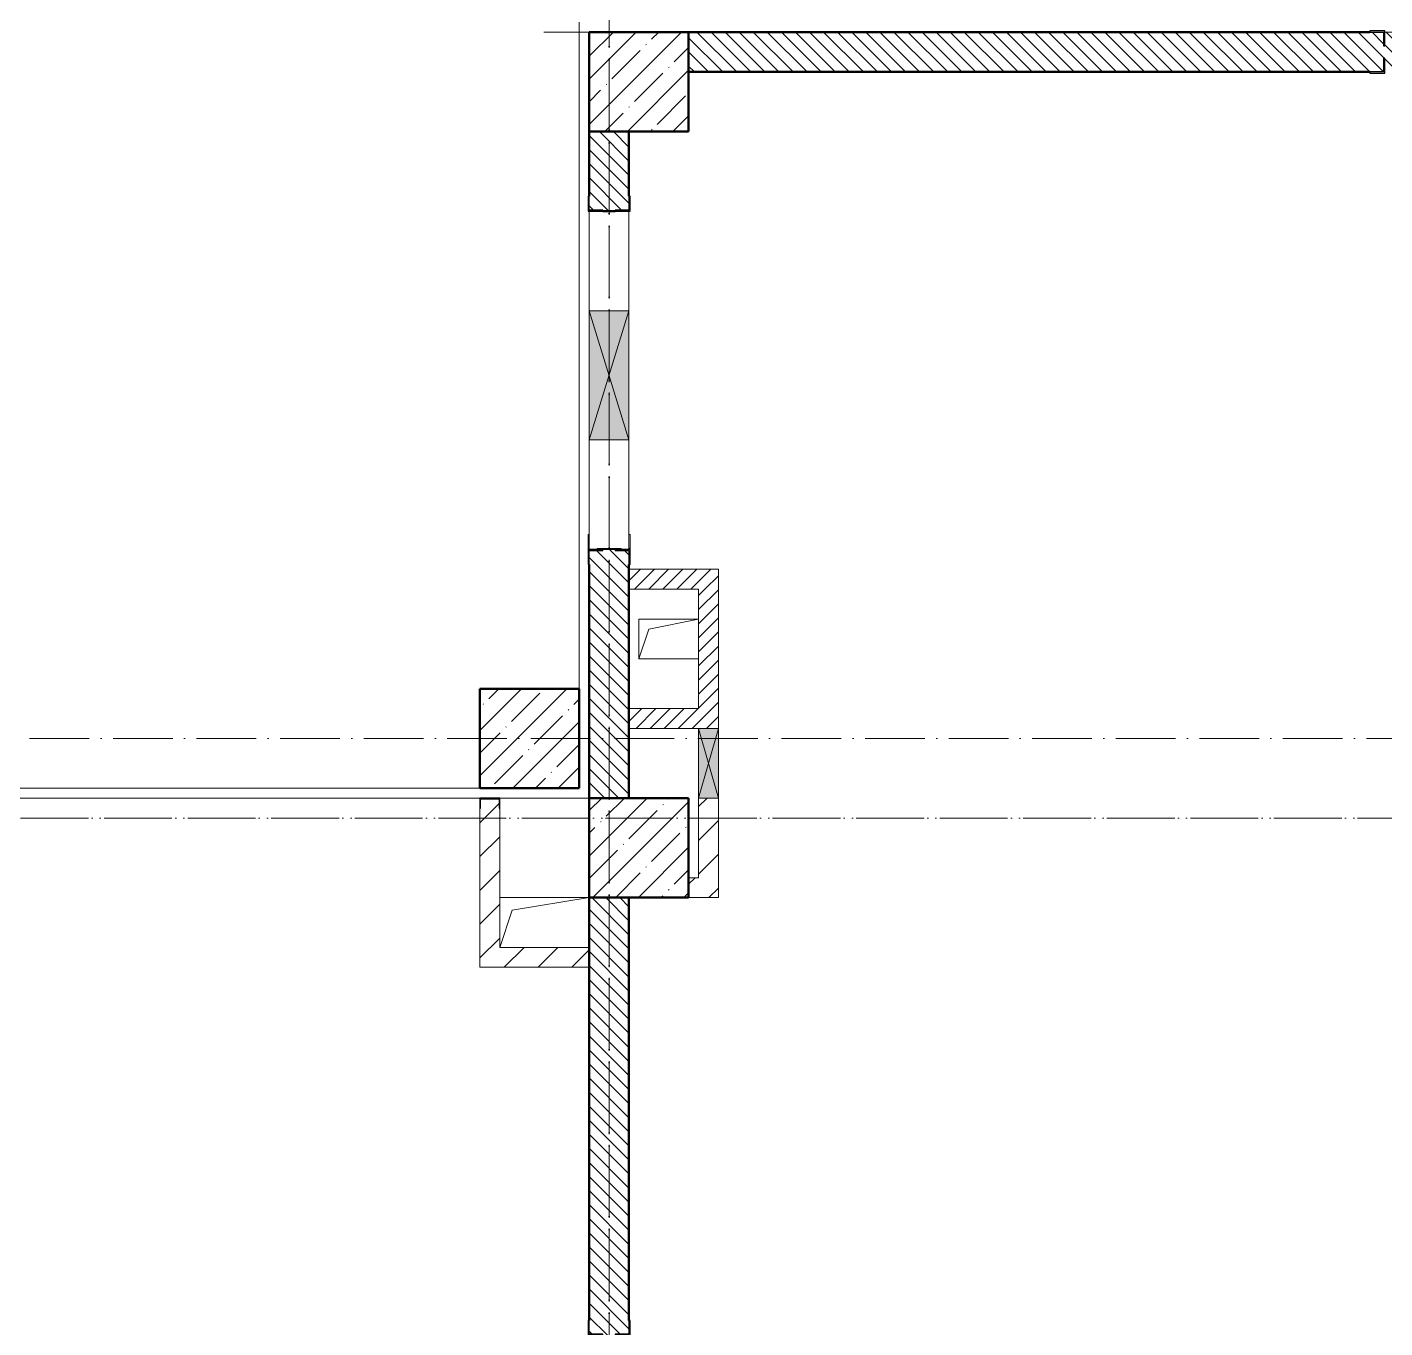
# Model space of a CAD drawing. Header units: millimetres. Extents: x -12989 to 629078, y -109036 to 555275.
# Drawn here: x 133684 to 140510, y 103982 to 110520 of the extents above; entities that cross this region are included whole.
import ezdxf

# ---------------------------------------------------------------- set-up
doc = ezdxf.new("R2010")
doc.units = ezdxf.units.MM
doc.linetypes.add('50_200_ШТРИХ_1Т_ш5_п1_п1_', pattern=[700, 500, -100, 0, -100])
for name, color, linetype, lineweight in [('A-DETL-GENF-OTLN', 7, 'Continuous', 9), ('A-FLOR-____-OTLN', 7, 'Continuous', 9), ('A-GENM-____-MCUT', 7, 'Continuous', 25), ('A-GENM-____-OTLN', 7, 'Continuous', 9), ('A-GENM-____-OTLN-1', 7, 'Continuous', 25), ('A-GLAZ-____-OTLN', 7, 'Continuous', 9), ('A-WALL-____-MCUT', 7, 'Continuous', 13), ('A-WALL-____-MCUT-2', 7, 'Continuous', 50), ('A-WALL-____-PATT-1', 7, 'Continuous', 9), ('A-WALL-FNSH-MCUT-1', 7, 'Continuous', 9), ('I-WALL-____-OTLN', 7, 'Continuous', 9), ('S-COLS-____-MCUT', 7, 'Continuous', 50), ('S-COLS-____-OTLN', 7, 'Continuous', 9), ('S-GRID-____-OTLN-1', 7, '50_200_ШТРИХ_1Т_ш5_п1_п1_', 9)]:
    doc.layers.add(name, color=color, linetype=linetype, lineweight=lineweight)
pattern_1 = [(135, (43259.71, 63713.66), (-35.35534, -35.35534), [])]
pattern_2 = [(45, (-93500, -46531.04), (-114.04925, 114.04925), []), (45, (-93385.95, -46531.04), (-114.04925, 114.04925), [201.613, -40.323, 3.353, -36.97])]
pattern_3 = [(45, (-93500, -42681.04), (-114.04925, 114.04925), []), (45, (-93385.95, -42681.04), (-114.04925, 114.04925), [201.613, -40.323, 3.353, -36.97])]
pattern_4 = [(45, (-92950, -43231.04), (-114.04925, 114.04925), []), (45, (-92835.95, -43231.04), (-114.04925, 114.04925), [201.613, -40.323, 3.353, -36.97])]
pattern_5 = [(45, (43259.71, 63713.66), (-84.85281, 84.85281), [])]
pattern_6 = [(45, (43259.71, 63713.66), (-35.35534, 35.35534), [])]
pattern_7 = [(135, (43259.71, 63713.66), (-35.35534, -35.35534), [])]
pattern_8 = [(45, (43259.71, 63713.66), (-84.85281, 84.85281), [])]
pattern_9 = [(45, (43259.71, 63713.66), (-35.35534, 35.35534), [])]

# ---------------------------------------------------------------- blocks, each defined once
blk = doc.blocks.new('BSC_Колонна _Прямоугольная - 500х500-V116-АР1_План отверстий 2 этажа в осях 1-64_Ю-ЯЯ')
at = {"layer": 'S-COLS-____-OTLN'}
h = blk.add_hatch(dxfattribs=at)
h.set_pattern_fill('FP_129', color=256, style=0, pattern_type=2)
h.set_pattern_definition(pattern_2)
h.paths.add_polyline_path([(-250, -250), (250, -250), (250, 250), (-250, 250)], flags=0)
at = {"layer": 'S-COLS-____-MCUT'}
for p, q in [((250, 250), (-250, 250)), ((-250, 250), (-250, -250)), ((250, -250), (250, 250)), ((-250, -250), (250, -250))]:
    blk.add_line(p, q, dxfattribs=at)
blk = doc.blocks.new('BSC_Колонна _Прямоугольная - 500х500-V118-АР1_План отверстий 2 этажа в осях 1-64_Ю-ЯЯ')
at = {"layer": 'S-COLS-____-OTLN'}
h = blk.add_hatch(dxfattribs=at)
h.set_pattern_fill('FP_131', color=256, style=0, pattern_type=2)
h.set_pattern_definition(pattern_3)
h.paths.add_polyline_path([(-250, -250), (250, -250), (250, 250), (-250, 250), (-250, 13.8)], flags=0)
at = {"layer": 'S-COLS-____-MCUT'}
for p, q in [((250, 250), (-250, 250)), ((-250, 250), (-250, -250)), ((250, -250), (250, 250)), ((-250, -250), (250, -250))]:
    blk.add_line(p, q, dxfattribs=at)
blk = doc.blocks.new('BSC_Колонна _Прямоугольная - 500х500-V123-АР1_План отверстий 2 этажа в осях 1-64_Ю-ЯЯ')
at = {"layer": 'S-COLS-____-OTLN'}
h = blk.add_hatch(dxfattribs=at)
h.set_pattern_fill('FP_136', color=256, style=0, pattern_type=2)
h.set_pattern_definition(pattern_4)
h.paths.add_polyline_path([(-250, -250), (250, -250), (250, 250), (-250, 250)], flags=0)
at = {"layer": 'S-COLS-____-MCUT'}
for p, q in [((250, 250), (-250, 250)), ((-250, 250), (-250, -250)), ((250, -250), (250, 250)), ((-250, -250), (250, -250))]:
    blk.add_line(p, q, dxfattribs=at)
blk = doc.blocks.new('Фахверк_СКБ_Уголок - 200_3550-28267367-АР1_План отверстий 2 этажа в осях 1-64_Ю-ЯЯ')
at = {"layer": 'A-GENM-____-MCUT'}
for p, q in [((200, 156), (125, 156)), ((125, 156), (125, 81)), ((131, 81), (131, 150)), ((131, 150), (200, 150)), ((200, 150), (200, 156)), ((125, 81), (131, 81)), ((131, 19), (125, 19)), ((125, 19), (125, -56)), ((131, -50), (131, 19)), ((125, -56), (200, -56)), ((200, -50), (131, -50)), ((200, -56), (200, -50))]:
    blk.add_line(p, q, dxfattribs=at)
blk = doc.blocks.new('Фахверк_СКБ_Уголок - 200_3960-28268576-АР1_План отверстий 2 этажа в осях 1-64_Ю-ЯЯ')
at = {"layer": 'A-GENM-____-MCUT'}
for p, q in [((200, 156), (125, 156)), ((125, 156), (125, 81)), ((131, 81), (131, 150)), ((131, 150), (200, 150)), ((200, 150), (200, 156)), ((125, 81), (131, 81)), ((131, 19), (125, 19)), ((125, 19), (125, -56)), ((131, -50), (131, 19)), ((125, -56), (200, -56)), ((200, -50), (131, -50)), ((200, -56), (200, -50))]:
    blk.add_line(p, q, dxfattribs=at)
blk = doc.blocks.new('154_Стойка_СКБ_Уголок - СМ-2480_200-28346303-АР1_План отверстий 2 этажа в осях 1-64_Ю-ЯЯ')
at = {"layer": 'A-GENM-____-MCUT'}
for p, q in [((125, 156), (125, 81)), ((200, 156), (125, 156)), ((131, 81), (131, 150)), ((131, 150), (200, 150)), ((200, 150), (200, 156)), ((125, 81), (131, 81)), ((131, 19), (125, 19)), ((125, 19), (125, -56)), ((131, -50), (131, 19)), ((125, -56), (200, -56)), ((200, -50), (131, -50)), ((200, -56), (200, -50))]:
    blk.add_line(p, q, dxfattribs=at)
blk = doc.blocks.new('Стойка_Влож_Полоса боковая - Полоса-V150-АР1_План отверстий 2 этажа в осях 1-64_Ю-ЯЯ')
at = {"layer": 'A-GENM-____-OTLN'}
for p, q in [((-5, 60), (0, 60)), ((-5, -60), (-5, 60)), ((0, 31), (0, -31)), ((0, -60), (-5, -60))]:
    blk.add_line(p, q, dxfattribs=at)
blk = doc.blocks.new('Стойка_Влож_Уголок_Опорный - Уголок-28213941-АР1_План отверстий 2 этажа в осях 1-64_Ю-ЯЯ')
at = {"layer": 'A-GENM-____-OTLN'}
for p, q in [((-212, -6), (-212, 0)), ((0, 0), (0, -6)), ((-212, -75), (-212, -6)), ((-212, -6), (-206, -6)), ((-6, -6), (0, -6)), ((0, -6), (0, -75)), ((-212, -75), (-206, -75)), ((-6, -75), (0, -75))]:
    blk.add_line(p, q, dxfattribs=at)
blk = doc.blocks.new('154_Фахверк_СКБ_Швеллер - Тип_100_3960-28318856-АР1_План отверстий 2 этажа в осях 1-64_Ю-ЯЯ')
at = {"layer": 'A-GENM-____-MCUT'}
for p, q in [((175, 50), (125, 50)), ((125, 50), (125, -50)), ((128, 47), (175, 47)), ((128, -47), (128, 47)), ((175, 47), (175, 50)), ((125, -50), (175, -50)), ((175, -47), (128, -47)), ((175, -50), (175, -47))]:
    blk.add_line(p, q, dxfattribs=at)
blk = doc.blocks.new('AR_Отверстие прямоугольное _в плите_ - AR_Отверстие прямоугольное _в плите_-V160-АР1_План отверстий 2 этажа в осях 1-64_Ю-ЯЯ')
at = {"layer": 'A-GENM-____-OTLN'}
for p, q in [((150, 100), (-150, 100)), ((-150, 100), (-150, -100)), ((-100, 50), (150, 100)), ((-150, -100), (-100, 50)), ((-150, -100), (150, -100))]:
    blk.add_line(p, q, dxfattribs=at)
blk = doc.blocks.new('AR_Отверстие прямоугольное _в плите_ - AR_Отверстие прямоугольное _в плите_-30552830-АР1_План отверстий 2 этажа в осях 1-64_Ю-ЯЯ')
at = {"layer": 'A-GENM-____-OTLN'}
for p, q in [((225, 125), (-225, 125)), ((-162.5, 62.5), (225, 125)), ((-225, -125), (-162.5, 62.5))]:
    blk.add_line(p, q, dxfattribs=at)
blk = doc.blocks.new('AR_Отверстие прямоугольное _в стене_ - AR_Отверстие прямоугольное _в стене__ОВ-36845443-АР1_План отверстий 2 этажа в осях 1-64_Ю-ЯЯ')
at = {"layer": 'A-GLAZ-____-OTLN'}
blk.add_hatch(color=256, dxfattribs=at).paths.add_polyline_path([(325, 100), (-325, 100), (-325, -100), (325, -100)], flags=0)
at = {"layer": 'A-DETL-GENF-OTLN'}
for p, q in [((-325, -100), (-325, 100)), ((-325, 100), (325, 100)), ((325, 100), (-325, -100)), ((-325, 100), (325, -100)), ((325, 100), (-325, 100)), ((-325, 100), (-325, -100)), ((325, 100), (325, -100)), ((325, -100), (325, 100)), ((325, -100), (-325, -100)), ((-325, -100), (325, -100))]:
    blk.add_line(p, q, dxfattribs=at)
blk = doc.blocks.new('AR_Отверстие прямоугольное _в стене_ - AR_Отверстие прямоугольное _в стене__ОВ-36848105-АР1_План отверстий 2 этажа в осях 1-64_Ю-ЯЯ')
at = {"layer": 'A-GLAZ-____-OTLN'}
blk.add_hatch(color=256, dxfattribs=at).paths.add_polyline_path([(-175, -50), (175, -50), (175, 50), (-175, 50)], flags=0)
at = {"layer": 'A-DETL-GENF-OTLN'}
for p, q in [((-175, -50), (-175, 50)), ((-175, 50), (175, 50)), ((175, 50), (-175, -50)), ((-175, 50), (175, -50)), ((175, 50), (-175, 50)), ((-175, 50), (-175, -50)), ((175, 50), (175, -50)), ((175, -50), (175, 50)), ((175, -50), (-175, -50)), ((-175, -50), (175, -50))]:
    blk.add_line(p, q, dxfattribs=at)
blk = doc.blocks.new('BSC_Колонна _Прямоугольная - 500х500-V120-АР1_План отверстий 2 этажа в осях 1-64_А-ГГ')
at = {"layer": 'S-COLS-____-OTLN'}
h = blk.add_hatch(dxfattribs=at)
h.set_pattern_fill('FP_150', color=256, style=0, pattern_type=2)
h.set_pattern_definition(pattern_2)
h.paths.add_polyline_path([(-250, -250), (250, -250), (250, 250), (-250, 250)], flags=0)
at = {"layer": 'S-COLS-____-MCUT'}
for p, q in [((250, 250), (-250, 250)), ((-250, 250), (-250, -250)), ((250, -250), (250, 250)), ((-250, -250), (250, -250))]:
    blk.add_line(p, q, dxfattribs=at)
blk = doc.blocks.new('BSC_Колонна _Прямоугольная - 500х500-V122-АР1_План отверстий 2 этажа в осях 1-64_А-ГГ')
at = {"layer": 'S-COLS-____-OTLN'}
h = blk.add_hatch(dxfattribs=at)
h.set_pattern_fill('FP_152', color=256, style=0, pattern_type=2)
h.set_pattern_definition(pattern_3)
h.paths.add_polyline_path([(-250, -250), (250, -250), (250, 250), (-250, 250)], flags=0)
at = {"layer": 'S-COLS-____-MCUT'}
for p, q in [((250, 250), (-250, 250)), ((-250, 250), (-250, -250)), ((250, -250), (250, 250)), ((-250, -250), (250, -250))]:
    blk.add_line(p, q, dxfattribs=at)
blk = doc.blocks.new('BSC_Колонна _Прямоугольная - 500х500-V127-АР1_План отверстий 2 этажа в осях 1-64_А-ГГ')
at = {"layer": 'S-COLS-____-OTLN'}
h = blk.add_hatch(dxfattribs=at)
h.set_pattern_fill('FP_157', color=256, style=0, pattern_type=2)
h.set_pattern_definition(pattern_4)
h.paths.add_polyline_path([(-250, -250), (250, -250), (250, 250), (-250, 250)], flags=0)
at = {"layer": 'S-COLS-____-MCUT'}
for p, q in [((250, 250), (-250, 250)), ((-250, 250), (-250, -250)), ((250, -250), (250, 250)), ((-250, -250), (250, -250))]:
    blk.add_line(p, q, dxfattribs=at)
blk = doc.blocks.new('Фахверк_СКБ_Уголок - 200_3550-28267367-АР1_План отверстий 2 этажа в осях 1-64_А-ГГ')
at = {"layer": 'A-GENM-____-MCUT'}
for p, q in [((200, 156), (125, 156)), ((125, 156), (125, 81)), ((131, 81), (131, 150)), ((131, 150), (200, 150)), ((200, 150), (200, 156)), ((125, 81), (131, 81)), ((131, 19), (125, 19)), ((125, 19), (125, -56)), ((131, -50), (131, 19)), ((125, -56), (200, -56)), ((200, -50), (131, -50)), ((200, -56), (200, -50))]:
    blk.add_line(p, q, dxfattribs=at)
blk = doc.blocks.new('Фахверк_СКБ_Уголок - 200_3960-28268576-АР1_План отверстий 2 этажа в осях 1-64_А-ГГ')
at = {"layer": 'A-GENM-____-MCUT'}
for p, q in [((200, 156), (125, 156)), ((125, 156), (125, 81)), ((131, 81), (131, 150)), ((131, 150), (200, 150)), ((200, 150), (200, 156)), ((125, 81), (131, 81)), ((131, 19), (125, 19)), ((125, 19), (125, -56)), ((131, -50), (131, 19)), ((125, -56), (200, -56)), ((200, -50), (131, -50)), ((200, -56), (200, -50))]:
    blk.add_line(p, q, dxfattribs=at)
blk = doc.blocks.new('154_Стойка_СКБ_Уголок - СМ-2480_200-28346303-АР1_План отверстий 2 этажа в осях 1-64_А-ГГ')
at = {"layer": 'A-GENM-____-MCUT'}
for p, q in [((125, 156), (125, 81)), ((200, 156), (125, 156)), ((131, 81), (131, 150)), ((131, 150), (200, 150)), ((200, 150), (200, 156)), ((125, 81), (131, 81)), ((131, 19), (125, 19)), ((125, 19), (125, -56)), ((131, -50), (131, 19)), ((125, -56), (200, -56)), ((200, -50), (131, -50)), ((200, -56), (200, -50))]:
    blk.add_line(p, q, dxfattribs=at)
blk = doc.blocks.new('Стойка_Влож_Полоса боковая - Полоса-28213942-АР1_План отверстий 2 этажа в осях 1-64_А-ГГ')
at = {"layer": 'A-GENM-____-OTLN'}
for p, q in [((-5, 60), (0, 60)), ((-5, -60), (-5, 60)), ((0, 31), (0, -31)), ((0, -60), (-5, -60))]:
    blk.add_line(p, q, dxfattribs=at)
blk = doc.blocks.new('Стойка_Влож_Уголок_Опорный - Уголок-28213941-АР1_План отверстий 2 этажа в осях 1-64_А-ГГ')
at = {"layer": 'A-GENM-____-OTLN'}
for p, q in [((-212, -6), (-212, 0)), ((0, 0), (0, -6)), ((-212, -75), (-212, -6)), ((-212, -6), (-206, -6)), ((-6, -6), (0, -6)), ((0, -6), (0, -75)), ((-212, -75), (-206, -75)), ((-6, -75), (0, -75))]:
    blk.add_line(p, q, dxfattribs=at)
blk = doc.blocks.new('154_Фахверк_СКБ_Швеллер - Тип_100_3960-28318856-АР1_План отверстий 2 этажа в осях 1-64_А-ГГ')
at = {"layer": 'A-GENM-____-MCUT'}
for p, q in [((175, 50), (125, 50)), ((125, 50), (125, -50)), ((128, 47), (175, 47)), ((128, -47), (128, 47)), ((175, 47), (175, 50)), ((125, -50), (175, -50)), ((175, -47), (128, -47)), ((175, -50), (175, -47))]:
    blk.add_line(p, q, dxfattribs=at)
blk = doc.blocks.new('AR_Отверстие прямоугольное _в плите_ - AR_Отверстие прямоугольное _в плите_-30423629-АР1_План отверстий 2 этажа в осях 1-64_А-ГГ')
at = {"layer": 'A-GENM-____-OTLN'}
for p, q in [((150, 100), (-150, 100)), ((-150, 100), (-150, -100)), ((-100, 50), (150, 100)), ((-150, -100), (-100, 50)), ((-150, -100), (150, -100))]:
    blk.add_line(p, q, dxfattribs=at)
blk = doc.blocks.new('AR_Отверстие прямоугольное _в плите_ - AR_Отверстие прямоугольное _в плите_-30552830-АР1_План отверстий 2 этажа в осях 1-64_А-ГГ')
at = {"layer": 'A-GENM-____-OTLN'}
for p, q in [((225, 125), (-225, 125)), ((-162.5, 62.5), (225, 125)), ((-225, -125), (-162.5, 62.5))]:
    blk.add_line(p, q, dxfattribs=at)
blk = doc.blocks.new('AR_Отверстие прямоугольное _в стене_ - AR_Отверстие прямоугольное _в стене__ОВ-36845443-АР1_План отверстий 2 этажа в осях 1-64_А-ГГ')
at = {"layer": 'A-GLAZ-____-OTLN'}
blk.add_hatch(color=256, dxfattribs=at).paths.add_polyline_path([(325, 100), (-325, 100), (-325, -100), (325, -100)], flags=0)
at = {"layer": 'A-DETL-GENF-OTLN'}
for p, q in [((-325, -100), (-325, 100)), ((-325, 100), (325, 100)), ((325, 100), (-325, -100)), ((-325, 100), (325, -100)), ((325, 100), (-325, 100)), ((-325, 100), (-325, -100)), ((325, 100), (325, -100)), ((325, -100), (325, 100)), ((325, -100), (-325, -100)), ((-325, -100), (325, -100))]:
    blk.add_line(p, q, dxfattribs=at)
blk = doc.blocks.new('AR_Отверстие прямоугольное _в стене_ - AR_Отверстие прямоугольное _в стене__ОВ-36848105-АР1_План отверстий 2 этажа в осях 1-64_А-ГГ')
at = {"layer": 'A-GLAZ-____-OTLN'}
blk.add_hatch(color=256, dxfattribs=at).paths.add_polyline_path([(-175, -50), (175, -50), (175, 50), (-175, 50)], flags=0)
at = {"layer": 'A-DETL-GENF-OTLN'}
for p, q in [((-175, -50), (-175, 50)), ((-175, 50), (175, 50)), ((175, 50), (-175, -50)), ((-175, 50), (175, -50)), ((175, 50), (-175, 50)), ((-175, 50), (-175, -50)), ((175, 50), (175, -50)), ((175, -50), (175, 50)), ((175, -50), (-175, -50)), ((-175, -50), (175, -50))]:
    blk.add_line(p, q, dxfattribs=at)
blk = doc.blocks.new('2этаж')
at = {"layer": 'S-GRID-____-OTLN-1', "color": 251, "ltscale": 0.6, "true_color": 0x636466}
for p, q in [((77758.3, 498997), (77758.3, 549908.8)), ((77758.3, 454533.3), (77758.3, 508896.9)), ((77429.6, 505797), (88322.4, 505797)), ((77429.6, 505797), (88322.4, 505797)), ((58880.7, 502247), (88334.7, 502247)), ((58880.7, 502247), (88334.7, 502247)), ((51735.1, 501847), (88482.7, 501847)), ((53374.4, 501847), (88482.7, 501847))]:
    blk.add_line(p, q, dxfattribs=at)

msp = doc.modelspace()

# ---------------------------------------------------------------- hatches: boundary and pattern name
at = {"layer": 'A-WALL-____-PATT-1'}
h = msp.add_hatch(dxfattribs=at)
h.set_pattern_fill('FP_6', color=256, style=0, pattern_type=2)
h.set_pattern_definition(pattern_1)
h.paths.add_polyline_path([(144009.7115, 110294.7006), (144009.7115, 110494.7006), (140509.7115, 110494.7006), (140509.7115, 110425.7006), (140503.7115, 110425.7006), (140503.7115, 110494.7006), (137009.7115, 110494.7006), (137009.7115, 110294.7006), (140503.7115, 110294.7006), (140503.7115, 110363.7006), (140509.7115, 110363.7006), (140509.7115, 110294.7006), (143992.0684, 110294.7006)], flags=0)
h = msp.add_hatch(dxfattribs=at)
h.set_pattern_fill('FP_6', color=256, style=0, pattern_type=2)
h.set_pattern_definition(pattern_7)
h.paths.add_polyline_path([(144009.7115, 110294.7006), (144009.7115, 110494.7006), (140509.7115, 110494.7006), (140509.7115, 110425.7006), (140503.7115, 110425.7006), (140503.7115, 110494.7006), (137009.7115, 110494.7006), (137009.7115, 110294.7006), (140503.7115, 110294.7006), (140503.7115, 110363.7006), (140509.7115, 110363.7006), (140509.7115, 110294.7006), (143991.4863, 110294.7006)], flags=0)
h = msp.add_hatch(dxfattribs=at)
h.set_pattern_fill('FP_6', color=256, style=0, pattern_type=2)
h.set_pattern_definition(pattern_1)
h.paths.add_polyline_path([(136549.7115, 106644.7006), (136709.7115, 106644.7006), (136708.7515, 107888.7006), (136640.7115, 107888.7006), (136640.7115, 107894.7006), (136578.7115, 107894.7006), (136578.7115, 107888.7006), (136509.7115, 107888.7006), (136509.7115, 106644.7006)], flags=0)
h.paths.add_polyline_path([(136640.7115, 109594.7006), (136640.7115, 109600.7006), (136709.7115, 109600.7006), (136709.7115, 109994.7006), (136509.7115, 109994.7006), (136509.7115, 109600.7006), (136578.7115, 109600.7006), (136578.7115, 109594.7006)], flags=0)
h = msp.add_hatch(dxfattribs=at)
h.set_pattern_fill('FP_6', color=256, style=0, pattern_type=2)
h.set_pattern_definition(pattern_7)
h.paths.add_polyline_path([(136509.7115, 106644.7006), (136709.7115, 106644.7006), (136708.7515, 107888.7006), (136640.7115, 107888.7006), (136640.7115, 107894.7006), (136578.7115, 107894.7006), (136578.7115, 107888.7006), (136509.7115, 107888.7006), (136509.7115, 107449.267)], flags=0)
h.paths.add_polyline_path([(136640.7115, 109594.7006), (136640.7115, 109600.7006), (136709.7115, 109600.7006), (136709.7115, 109994.7006), (136509.7115, 109994.7006), (136509.7115, 109600.7006), (136578.7115, 109600.7006), (136578.7115, 109594.7006)], flags=0)
h = msp.add_hatch(dxfattribs=at)
h.set_pattern_fill('FP_5', color=256, style=0, pattern_type=2)
h.set_pattern_definition(pattern_6)
h.paths.add_polyline_path([(137159.7115, 107694.7006), (137159.7115, 107794.7006), (136709.7115, 107794.7006), (136709.7115, 107694.7006), (137059.7115, 107694.7006)], flags=0)
h = msp.add_hatch(dxfattribs=at)
h.set_pattern_fill('FP_5', color=256, style=0, pattern_type=2)
h.set_pattern_definition(pattern_9)
h.paths.add_polyline_path([(137159.7115, 107694.7006), (137159.7115, 107794.7006), (136709.7115, 107794.7006), (136709.7115, 107694.7006), (137059.7115, 107694.7006)], flags=0)
h = msp.add_hatch(dxfattribs=at)
h.set_pattern_fill('FP_5', color=256, style=0, pattern_type=2)
h.set_pattern_definition(pattern_6)
h.paths.add_polyline_path([(137159.7115, 107094.7006), (137159.7115, 107694.7006), (137059.7115, 107694.7006), (137059.7115, 107094.7006)], flags=0)
h = msp.add_hatch(dxfattribs=at)
h.set_pattern_fill('FP_5', color=256, style=0, pattern_type=2)
h.set_pattern_definition(pattern_9)
h.paths.add_polyline_path([(137159.7115, 107094.7006), (137159.7115, 107694.7006), (137059.7115, 107694.7006), (137059.7115, 107094.7006)], flags=0)
h = msp.add_hatch(dxfattribs=at)
h.set_pattern_fill('FP_5', color=256, style=0, pattern_type=2)
h.set_pattern_definition(pattern_6)
h.paths.add_polyline_path([(137159.7115, 106994.7006), (137159.7115, 107094.7006), (136709.7115, 107094.7006), (136709.7115, 106994.7006), (137059.7115, 106994.7006)], flags=0)
h = msp.add_hatch(dxfattribs=at)
h.set_pattern_fill('FP_5', color=256, style=0, pattern_type=2)
h.set_pattern_definition(pattern_9)
h.paths.add_polyline_path([(137159.7115, 106994.7006), (137159.7115, 107094.7006), (136709.7115, 107094.7006), (136709.7115, 106994.7006), (137059.7115, 106994.7006)], flags=0)
h = msp.add_hatch(dxfattribs=at)
h.set_pattern_fill('FP_4', color=256, style=0, pattern_type=2)
h.set_pattern_definition(pattern_5)
h.paths.add_polyline_path([(136059.7115, 105794.7006), (136059.7115, 106594.7006), (136056.7115, 106594.7006), (136056.7115, 106641.7006), (135962.7115, 106641.7006), (135962.7115, 106594.7006), (135959.7115, 106594.7006), (135959.7115, 105794.7006)], flags=0)
h = msp.add_hatch(dxfattribs=at)
h.set_pattern_fill('FP_4', color=256, style=0, pattern_type=2)
h.set_pattern_definition(pattern_8)
h.paths.add_polyline_path([(136059.7115, 105794.7006), (136059.7115, 106594.7006), (136056.7115, 106594.7006), (136056.7115, 106641.7006), (135962.7115, 106641.7006), (135962.7115, 106594.7006), (135959.7115, 106594.7006), (135959.7115, 105794.7006)], flags=0)
h = msp.add_hatch(dxfattribs=at)
h.set_pattern_fill('FP_4', color=256, style=0, pattern_type=2)
h.set_pattern_definition(pattern_5)
h.paths.add_polyline_path([(137159.7115, 106244.7006), (137159.7115, 106644.7006), (137059.7115, 106644.7006), (137059.7115, 106244.7006)], flags=0)
h = msp.add_hatch(dxfattribs=at)
h.set_pattern_fill('FP_4', color=256, style=0, pattern_type=2)
h.set_pattern_definition(pattern_8)
h.paths.add_polyline_path([(137159.7115, 106244.7006), (137159.7115, 106644.7006), (137059.7115, 106644.7006), (137059.7115, 106244.7006)], flags=0)
h = msp.add_hatch(dxfattribs=at)
h.set_pattern_fill('FP_4', color=256, style=0, pattern_type=2)
h.set_pattern_definition(pattern_5)
h.paths.add_polyline_path([(137159.7115, 106144.7006), (137159.7115, 106244.7006), (137009.7115, 106244.7006), (137009.7115, 106144.7006)], flags=0)
h = msp.add_hatch(dxfattribs=at)
h.set_pattern_fill('FP_4', color=256, style=0, pattern_type=2)
h.set_pattern_definition(pattern_8)
h.paths.add_polyline_path([(137159.7115, 106144.7006), (137159.7115, 106244.7006), (137009.7115, 106244.7006), (137009.7115, 106144.7006)], flags=0)
h = msp.add_hatch(dxfattribs=at)
h.set_pattern_fill('FP_6', color=256, style=0, pattern_type=2)
h.set_pattern_definition(pattern_1)
h.paths.add_polyline_path([(136509.7115, 105194.7006), (136709.7115, 105194.7006), (136709.7115, 106144.7006), (136509.7115, 106144.7006)], flags=0)
h = msp.add_hatch(dxfattribs=at)
h.set_pattern_fill('FP_6', color=256, style=0, pattern_type=2)
h.set_pattern_definition(pattern_7)
h.paths.add_polyline_path([(136509.7115, 101294.7006), (136709.7115, 101294.7006), (136709.7115, 101769.7006), (136509.7115, 101769.7006)], flags=0)
h.paths.add_polyline_path([(136709.7115, 102169.7006), (136709.7115, 103038.7006), (136640.7115, 103038.7006), (136640.7115, 103044.7006), (136578.7115, 103044.7006), (136578.7115, 103038.7006), (136509.7115, 103038.7006), (136509.7115, 102169.7006), (136622.6147, 102169.7006)], flags=0)
h.paths.add_polyline_path([(136578.7115, 103944.7006), (136640.7115, 103944.7006), (136640.7115, 103950.7006), (136709.7115, 103950.7006), (136709.7115, 106144.7006), (136509.7115, 106144.7006), (136509.7115, 103950.7006), (136578.7115, 103950.7006)], flags=0)
h = msp.add_hatch(dxfattribs=at)
h.set_pattern_fill('FP_4', color=256, style=0, pattern_type=2)
h.set_pattern_definition(pattern_5)
h.paths.add_polyline_path([(136509.7115, 105794.7006), (136509.7115, 105894.7006), (136059.7115, 105894.7006), (136059.7115, 105794.7006)], flags=0)
h = msp.add_hatch(dxfattribs=at)
h.set_pattern_fill('FP_4', color=256, style=0, pattern_type=2)
h.set_pattern_definition(pattern_8)
h.paths.add_polyline_path([(136509.7115, 105794.7006), (136509.7115, 105894.7006), (136059.7115, 105894.7006), (136059.7115, 105794.7006)], flags=0)

# ---------------------------------------------------------------- linework, layer by layer
at = {"layer": 'A-FLOR-____-OTLN'}
for p, q in [((136459.7115, 107194.7006), (136459.7115, 110544.7006)), ((136459.7115, 107194.7006), (136459.7115, 110544.7006)), ((136759.7115, 107544.7006), (137059.7115, 107544.7006)), ((136759.7115, 107344.7006), (136759.7115, 107544.7006)), ((136759.7115, 107544.7006), (137059.7115, 107544.7006)), ((136759.7115, 107344.7006), (136759.7115, 107544.7006)), ((137059.7115, 107344.7006), (136759.7115, 107344.7006)), ((137059.7115, 107344.7006), (136759.7115, 107344.7006)), ((132509.7115, 106694.7006), (135959.7115, 106694.7006)), ((132509.7115, 106694.7006), (135959.7115, 106694.7006)), ((135959.7115, 106644.7006), (132509.7115, 106644.7006)), ((135959.7115, 106644.7006), (132509.7115, 106644.7006)), ((136509.7115, 106644.7006), (136059.7115, 106644.7006)), ((136509.7115, 106644.7006), (136059.7115, 106644.7006)), ((136059.7115, 106144.7006), (136509.7115, 106144.7006)), ((136059.7115, 106144.7006), (136509.7115, 106144.7006))]:
    msp.add_line(p, q, dxfattribs=at)
at = {"layer": 'A-WALL-____-MCUT'}
for p, q in [((140434.7115, 110494.7006), (137009.7115, 110494.7006)), ((137009.7115, 110294.7006), (140434.7115, 110294.7006)), ((136509.7115, 109994.7006), (136509.7115, 109669.7006)), ((136709.7115, 109669.7006), (136709.7115, 109994.7006)), ((136578.7115, 109594.7006), (136640.7115, 109594.7006)), ((136509.7115, 107819.7006), (136509.7115, 106644.7006)), ((136709.7115, 106644.7006), (136709.7115, 107819.7006)), ((136509.7115, 106144.7006), (136509.7115, 105194.7006)), ((136709.7115, 105194.7006), (136709.7115, 106144.7006))]:
    msp.add_line(p, q, dxfattribs=at)
at = {"layer": 'A-WALL-____-MCUT-2'}
for p, q in [((140434.7115, 110494.7006), (137009.7115, 110494.7006)), ((137009.7115, 110294.7006), (140434.7115, 110294.7006)), ((136509.7115, 109994.7006), (136509.7115, 109669.7006)), ((136709.7115, 109669.7006), (136709.7115, 109994.7006)), ((136578.7115, 109594.7006), (136640.7115, 109594.7006)), ((136509.7115, 107819.7006), (136509.7115, 106644.7006)), ((136709.7115, 106644.7006), (136709.7115, 107819.7006)), ((136509.7115, 106144.7006), (136509.7115, 104019.7006)), ((136709.7115, 104019.7006), (136709.7115, 106144.7006))]:
    msp.add_line(p, q, dxfattribs=at)
at = {"layer": 'A-WALL-FNSH-MCUT-1'}
for p, q in [((137159.7115, 107794.7006), (136709.7115, 107794.7006)), ((137159.7115, 107794.7006), (136709.7115, 107794.7006)), ((137159.7115, 106994.7006), (137159.7115, 107794.7006)), ((137159.7115, 106994.7006), (137159.7115, 107794.7006)), ((136709.7115, 107694.7006), (137059.7115, 107694.7006)), ((136709.7115, 107694.7006), (137059.7115, 107694.7006)), ((137059.7115, 107694.7006), (137059.7115, 107094.7006)), ((137059.7115, 107694.7006), (137059.7115, 107094.7006)), ((137059.7115, 107094.7006), (136709.7115, 107094.7006)), ((137059.7115, 107094.7006), (136709.7115, 107094.7006)), ((136709.7115, 106994.7006), (137059.7115, 106994.7006)), ((136709.7115, 106994.7006), (137059.7115, 106994.7006)), ((137059.7115, 106644.7006), (137059.7115, 106244.7006)), ((137059.7115, 106644.7006), (137059.7115, 106244.7006)), ((137159.7115, 106144.7006), (137159.7115, 106644.7006)), ((137159.7115, 106144.7006), (137159.7115, 106644.7006)), ((135959.7115, 106594.7006), (135959.7115, 105794.7006)), ((135959.7115, 106594.7006), (135959.7115, 105794.7006)), ((136059.7115, 105894.7006), (136059.7115, 106594.7006)), ((136059.7115, 105894.7006), (136059.7115, 106594.7006)), ((137059.7115, 106244.7006), (137009.7115, 106244.7006)), ((137059.7115, 106244.7006), (137009.7115, 106244.7006)), ((137009.7115, 106144.7006), (137159.7115, 106144.7006)), ((137009.7115, 106144.7006), (137159.7115, 106144.7006)), ((136509.7115, 105894.7006), (136059.7115, 105894.7006)), ((136509.7115, 105894.7006), (136059.7115, 105894.7006)), ((135959.7115, 105794.7006), (136509.7115, 105794.7006)), ((135959.7115, 105794.7006), (136509.7115, 105794.7006))]:
    msp.add_line(p, q, dxfattribs=at)
at = {"layer": 'I-WALL-____-OTLN'}
for p, q in [((136509.7115, 109094.7006), (136509.7115, 109594.7006)), ((136509.7115, 109094.7006), (136509.7115, 109594.7006)), ((136709.7115, 109594.7006), (136709.7115, 109094.7006)), ((136709.7115, 109594.7006), (136709.7115, 109094.7006)), ((136509.7115, 107894.7006), (136509.7115, 108444.7006)), ((136509.7115, 107894.7006), (136509.7115, 108444.7006)), ((136709.7115, 108444.7006), (136709.7115, 107894.7006)), ((136709.7115, 108444.7006), (136709.7115, 107894.7006))]:
    msp.add_line(p, q, dxfattribs=at)

# ---------------------------------------------------------------- block references
msp.add_blockref('2этаж', (58851.3748, -395302.2823))
at = {"layer": 'A-GENM-____-OTLN'}
for name, p, rotation in [('Стойка_Влож_Уголок_Опорный - Уголок-28213941-АР1_План отверстий 2 этажа в осях 1-64_Ю-ЯЯ', (136503.7115, 107894.7006), 180), ('Стойка_Влож_Уголок_Опорный - Уголок-28213941-АР1_План отверстий 2 этажа в осях 1-64_А-ГГ', (136503.7115, 107894.7006), 180), ('Стойка_Влож_Полоса боковая - Полоса-V150-АР1_План отверстий 2 этажа в осях 1-64_Ю-ЯЯ', (136609.7115, 107894.7006), 269.9999999999999), ('Стойка_Влож_Полоса боковая - Полоса-28213942-АР1_План отверстий 2 этажа в осях 1-64_А-ГГ', (136609.7115, 107894.7006), 269.9999999999999)]:
    msp.add_blockref(name, p, dxfattribs=dict(at, rotation=rotation))
for name, p in [('AR_Отверстие прямоугольное _в плите_ - AR_Отверстие прямоугольное _в плите_-V160-АР1_План отверстий 2 этажа в осях 1-64_Ю-ЯЯ', (136909.7115, 107444.7006)), ('AR_Отверстие прямоугольное _в плите_ - AR_Отверстие прямоугольное _в плите_-30423629-АР1_План отверстий 2 этажа в осях 1-64_А-ГГ', (136909.7115, 107444.7006)), ('AR_Отверстие прямоугольное _в плите_ - AR_Отверстие прямоугольное _в плите_-30552830-АР1_План отверстий 2 этажа в осях 1-64_Ю-ЯЯ', (136284.7115, 106019.7006)), ('AR_Отверстие прямоугольное _в плите_ - AR_Отверстие прямоугольное _в плите_-30552830-АР1_План отверстий 2 этажа в осях 1-64_А-ГГ', (136284.7115, 106019.7006))]:
    msp.add_blockref(name, p, dxfattribs=at)
at = {"layer": 'A-GENM-____-OTLN-1'}
for name, p, rotation in [('Фахверк_СКБ_Уголок - 200_3550-28267367-АР1_План отверстий 2 этажа в осях 1-64_Ю-ЯЯ', (140634.7115, 110444.7006), 180), ('Фахверк_СКБ_Уголок - 200_3550-28267367-АР1_План отверстий 2 этажа в осях 1-64_А-ГГ', (140634.7115, 110444.7006), 180), ('Фахверк_СКБ_Уголок - 200_3960-28268576-АР1_План отверстий 2 этажа в осях 1-64_Ю-ЯЯ', (136659.7115, 109469.7006), 89.9999999999999), ('Фахверк_СКБ_Уголок - 200_3960-28268576-АР1_План отверстий 2 этажа в осях 1-64_А-ГГ', (136659.7115, 109469.7006), 89.9999999999999), ('154_Стойка_СКБ_Уголок - СМ-2480_200-28346303-АР1_План отверстий 2 этажа в осях 1-64_Ю-ЯЯ', (136559.7115, 108019.7006), 269.9999999999999), ('154_Стойка_СКБ_Уголок - СМ-2480_200-28346303-АР1_План отверстий 2 этажа в осях 1-64_А-ГГ', (136559.7115, 108019.7006), 269.9999999999999), ('154_Фахверк_СКБ_Швеллер - Тип_100_3960-28318856-АР1_План отверстий 2 этажа в осях 1-64_Ю-ЯЯ', (136009.7115, 106769.7006), 270), ('154_Фахверк_СКБ_Швеллер - Тип_100_3960-28318856-АР1_План отверстий 2 этажа в осях 1-64_А-ГГ', (136009.7115, 106769.7006), 270), ('154_Стойка_СКБ_Уголок - СМ-2480_200-28346303-АР1_План отверстий 2 этажа в осях 1-64_А-ГГ', (136659.7115, 103819.7006), 89.9999999999999)]:
    msp.add_blockref(name, p, dxfattribs=dict(at, rotation=rotation))
at = {"layer": 'A-GLAZ-____-OTLN'}
for name, p, rotation in [('AR_Отверстие прямоугольное _в стене_ - AR_Отверстие прямоугольное _в стене__ОВ-36845443-АР1_План отверстий 2 этажа в осях 1-64_Ю-ЯЯ', (136609.7115, 108769.7006), 269.9999999999999), ('AR_Отверстие прямоугольное _в стене_ - AR_Отверстие прямоугольное _в стене__ОВ-36845443-АР1_План отверстий 2 этажа в осях 1-64_А-ГГ', (136609.7115, 108769.7006), 269.9999999999999), ('AR_Отверстие прямоугольное _в стене_ - AR_Отверстие прямоугольное _в стене__ОВ-36848105-АР1_План отверстий 2 этажа в осях 1-64_Ю-ЯЯ', (137109.7115, 106819.7006), 89.99999999999659), ('AR_Отверстие прямоугольное _в стене_ - AR_Отверстие прямоугольное _в стене__ОВ-36848105-АР1_План отверстий 2 этажа в осях 1-64_А-ГГ', (137109.7115, 106819.7006), 89.99999999999659)]:
    msp.add_blockref(name, p, dxfattribs=dict(at, rotation=rotation))
at = {"layer": 'S-COLS-____-OTLN'}
for name, p in [('BSC_Колонна _Прямоугольная - 500х500-V116-АР1_План отверстий 2 этажа в осях 1-64_Ю-ЯЯ', (136759.7115, 110244.7006)), ('BSC_Колонна _Прямоугольная - 500х500-V120-АР1_План отверстий 2 этажа в осях 1-64_А-ГГ', (136759.7115, 110244.7006)), ('BSC_Колонна _Прямоугольная - 500х500-V123-АР1_План отверстий 2 этажа в осях 1-64_Ю-ЯЯ', (136209.7115, 106944.7006)), ('BSC_Колонна _Прямоугольная - 500х500-V127-АР1_План отверстий 2 этажа в осях 1-64_А-ГГ', (136209.7115, 106944.7006)), ('BSC_Колонна _Прямоугольная - 500х500-V118-АР1_План отверстий 2 этажа в осях 1-64_Ю-ЯЯ', (136759.7115, 106394.7006)), ('BSC_Колонна _Прямоугольная - 500х500-V122-АР1_План отверстий 2 этажа в осях 1-64_А-ГГ', (136759.7115, 106394.7006))]:
    msp.add_blockref(name, p, dxfattribs=at)

doc.saveas('drawing.dxf')
